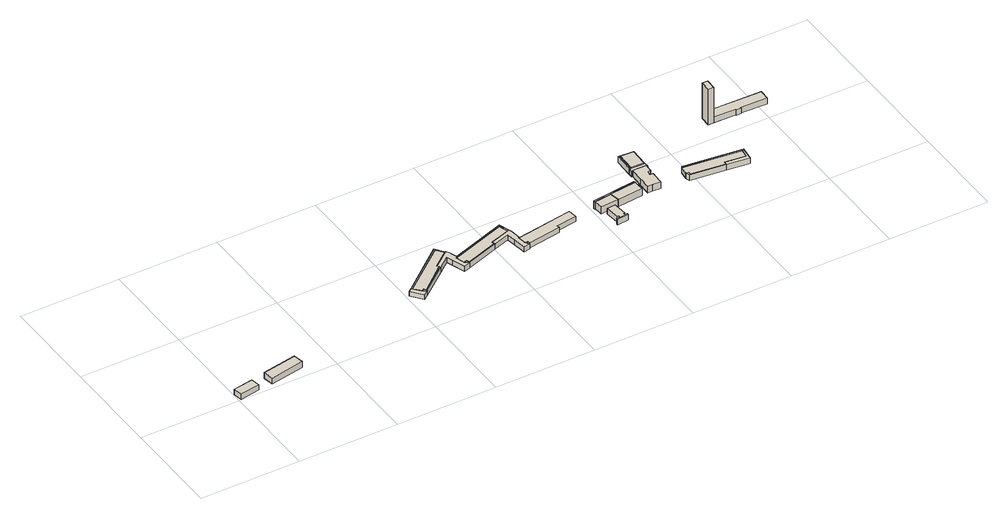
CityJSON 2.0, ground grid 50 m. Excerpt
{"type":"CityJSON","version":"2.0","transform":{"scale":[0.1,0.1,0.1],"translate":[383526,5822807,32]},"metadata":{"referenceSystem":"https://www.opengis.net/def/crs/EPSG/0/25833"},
"CityObjects":{
"building1":{"type":"Building","attributes":{"Gemeindeschluessel":"11000004","BezugspunktDach":"2200","function":"31001_3061","measuredHeight":3,"storeysAboveGround":1},"address":[{"country":"Germany","locality":"Berlin","thoroughfareNumber":"274 (10)","thoroughfareName":"Heckerdamm"}],"geometry":[{"type":"Solid","lod":"1","boundaries":[[[[0,1,2,3]],[[4,5,6,7]],[[4,7,3,2]],[[5,4,2,1]],[[6,5,1,0]],[[7,6,0,3]]]]}]},
"building2":{"type":"Building","attributes":{"name":"Bauspielplatz","Gemeindeschluessel":"11000004","BezugspunktDach":"2200","function":"31001_3061","measuredHeight":3.12,"storeysAboveGround":1},"address":[{"country":"Germany","locality":"Berlin","thoroughfareNumber":"274 (9)","thoroughfareName":"Heckerdamm"}],"geometry":[{"type":"Solid","lod":"1","boundaries":[[[[8,9,10,11]],[[12,13,14,15]],[[12,15,11,10]],[[13,12,10,9]],[[14,13,9,8]],[[15,14,8,11]]]]}]},
"building3":{"type":"Building","attributes":{"Gemeindeschluessel":"11000004","BezugspunktDach":"2200","function":"51009_1610","measuredHeight":2.59,"storeysAboveGround":0},"address":[{"country":"Germany","locality":"Berlin"}],"geometry":[{"type":"Solid","lod":"1","boundaries":[[[[16,17,18,19,20,21]],[[22,23,24,25,26,27]],[[22,27,21,20]],[[23,22,20,19]],[[24,23,19,18]],[[25,24,18,17]],[[26,25,17,16]],[[27,26,16,21]]]]}]},
"building4":{"type":"Building","attributes":{"Gemeindeschluessel":"11000004","BezugspunktDach":"2200","function":"31001_3061","measuredHeight":2.84,"storeysAboveGround":1},"address":[{"country":"Germany","locality":"Berlin","thoroughfareNumber":"274 (1)","thoroughfareName":"Heckerdamm"}],"geometry":[{"type":"Solid","lod":"1","boundaries":[[[[28,29,30,31,32,33,34,35]],[[36,37,38,39,40,41,42,43]],[[36,43,35,34]],[[37,36,34,33]],[[38,37,33,32]],[[39,38,32,31]],[[40,39,31,30]],[[41,40,30,29]],[[42,41,29,28]],[[43,42,28,35]]]]}]},
"building5":{"type":"Building","attributes":{"Gemeindeschluessel":"11000004","BezugspunktDach":"2200","function":"51009_1610","measuredHeight":2.71,"storeysAboveGround":0},"address":[{"country":"Germany","locality":"Berlin"}],"geometry":[{"type":"Solid","lod":"1","boundaries":[[[[19,44,45,46,47,20]],[[48,49,50,51,52,53]],[[48,53,20,47]],[[49,48,47,46]],[[50,49,46,45]],[[51,50,45,44]],[[52,51,44,19]],[[53,52,19,20]]]]}]},
"building6":{"type":"Building","attributes":{"Gemeindeschluessel":"11000004","BezugspunktDach":"2200","function":"51009_1610","measuredHeight":2.72,"storeysAboveGround":0},"address":[{"country":"Germany","locality":"Berlin"}],"geometry":[{"type":"Solid","lod":"1","boundaries":[[[[54,55,56,57,58,59,60,61,62,63,64,65,66,67,68,69,70,71,72,73,74]],[[41,40,39,38,37,75,76,77,78,79,80,81,82,83,84,85,86,87,88,89,42]],[[41,42,74,73]],[[40,41,73,72]],[[39,40,72,71]],[[38,39,71,70]],[[37,38,70,69]],[[75,37,69,68]],[[76,75,68,67]],[[77,76,67,66]],[[78,77,66,65]],[[79,78,65,64]],[[80,79,64,63]],[[81,80,63,62]],[[82,81,62,61]],[[83,82,61,60]],[[84,83,60,59]],[[85,84,59,58]],[[86,85,58,57]],[[87,86,57,56]],[[88,87,56,55]],[[89,88,55,54]],[[42,89,54,74]]]]}]},
"building7":{"type":"Building","attributes":{"Gemeindeschluessel":"11000004","BezugspunktDach":"2200","function":"31001_3061","measuredHeight":2.73,"storeysAboveGround":1},"address":[{"country":"Germany","locality":"Berlin","thoroughfareNumber":"274 (2)","thoroughfareName":"Heckerdamm"}],"geometry":[{"type":"Solid","lod":"1","boundaries":[[[[60,90,91,92,93,63,62,61]],[[81,80,94,95,96,97,83,82]],[[81,82,61,62]],[[80,81,62,63]],[[94,80,63,93]],[[95,94,93,92]],[[96,95,92,91]],[[97,96,91,90]],[[83,97,90,60]],[[82,83,60,61]]]]}]},
"building8":{"type":"Building","attributes":{"Gemeindeschluessel":"11000004","BezugspunktDach":"2200","function":"51009_1610","measuredHeight":2.82,"storeysAboveGround":0},"address":[{"country":"Germany","locality":"Berlin"}],"geometry":[{"type":"Solid","lod":"1","boundaries":[[[[98,99,100,101,102,103,104,105,106,107,108,109,110,111,112,113,114]],[[97,96,95,94,80,79,115,116,117,118,119,120,121,122,123,84,83]],[[97,83,114,113]],[[96,97,113,112]],[[95,96,112,111]],[[94,95,111,110]],[[80,94,110,109]],[[79,80,109,108]],[[115,79,108,107]],[[116,115,107,106]],[[117,116,106,105]],[[118,117,105,104]],[[119,118,104,103]],[[120,119,103,102]],[[121,120,102,101]],[[122,121,101,100]],[[123,122,100,99]],[[84,123,99,98]],[[83,84,98,114]]]]}]},
"building9":{"type":"Building","attributes":{"Gemeindeschluessel":"11000004","BezugspunktDach":"2200","function":"31001_3061","measuredHeight":2.77,"storeysAboveGround":1},"address":[{"country":"Germany","locality":"Berlin","thoroughfareNumber":"274 (3)","thoroughfareName":"Heckerdamm"}],"geometry":[{"type":"Solid","lod":"1","boundaries":[[[[124,125,126,127,128,129,130,131]],[[132,133,134,135,136,137,138,139]],[[132,139,131,130]],[[133,132,130,129]],[[134,133,129,128]],[[135,134,128,127]],[[136,135,127,126]],[[137,136,126,125]],[[138,137,125,124]],[[139,138,124,131]]]]}]},
"building10":{"type":"Building","attributes":{"Gemeindeschluessel":"11000004","BezugspunktDach":"2200","function":"51009_1610","measuredHeight":3.17,"storeysAboveGround":0},"address":[{"country":"Germany","locality":"Berlin"}],"geometry":[{"type":"Solid","lod":"1","boundaries":[[[[140,141,142,143,144,145]],[[146,147,148,149,150,151]],[[146,151,145,144]],[[147,146,144,143]],[[148,147,143,142]],[[149,148,142,141]],[[150,149,141,140]],[[151,150,140,145]]]]}]},
"building11":{"type":"Building","attributes":{"name":"Erholungsanlage im Volkspark Jungfernheide","Gemeindeschluessel":"11000004","BezugspunktDach":"2200","function":"31001_3061","measuredHeight":3.17,"storeysAboveGround":1},"address":[{"country":"Germany","locality":"Berlin","thoroughfareNumber":"274","thoroughfareName":"Heckerdamm"}],"geometry":[{"type":"Solid","lod":"1","boundaries":[[[[152,153,144,143,154,155,156,157]],[[158,159,160,147,146,161,162,163]],[[158,163,157,156]],[[159,158,156,155]],[[160,159,155,154]],[[147,160,154,143]],[[146,147,143,144]],[[161,146,144,153]],[[162,161,153,152]],[[163,162,152,157]]]]}]},
"building12":{"type":"Building","attributes":{"Gemeindeschluessel":"11000004","function":"31001_3061"},"address":[{"country":"Germany","locality":"Berlin","thoroughfareNumber":"274 (4)","thoroughfareName":"Heckerdamm"}],"children":["building12-1","building12-2"]},
"building12-1":{"type":"BuildingPart","attributes":{"BezugspunktDach":"2200","measuredHeight":4.32,"storeysAboveGround":1},"parents":["building12"],"geometry":[{"type":"Solid","lod":"1","boundaries":[[[[164,165,166,167,168]],[[169,170,171,172,173]],[[169,173,168,167]],[[170,169,167,166]],[[171,170,166,165]],[[172,171,165,164]],[[173,172,164,168],[174,173,175,176]],[[175,173,174,176]]]]}]},
"building12-2":{"type":"BuildingPart","attributes":{"BezugspunktDach":"2200","measuredHeight":3.99,"storeysAboveGround":1},"parents":["building12"],"geometry":[{"type":"Solid","lod":"1","boundaries":[[[[177,176,175,178]],[[173,174,179,180]],[[173,180,178,175]],[[179,174,176,177]],[[180,179,177,178]],[[174,173,175,176]]]]}]},
"building13":{"type":"Building","attributes":{"Gemeindeschluessel":"11000004","BezugspunktDach":"2200","function":"51009_1610","measuredHeight":4.13,"storeysAboveGround":0},"address":[{"country":"Germany","locality":"Berlin"}],"geometry":[{"type":"Solid","lod":"1","boundaries":[[[[181,182,183,184,185]],[[186,169,180,187,188]],[[186,188,185,184]],[[169,186,184,183]],[[180,169,183,182]],[[187,180,182,181]],[[188,187,181,185]]]]}]},
"building14":{"type":"Building","attributes":{"Gemeindeschluessel":"11000004","BezugspunktDach":"2200","function":"31001_3061","measuredHeight":4.05,"storeysAboveGround":1},"address":[{"country":"Germany","locality":"Berlin","thoroughfareNumber":"274 (5)","thoroughfareName":"Heckerdamm"}],"geometry":[{"type":"Solid","lod":"1","boundaries":[[[[189,190,191,192,193,194,195,196,197,198,199,200]],[[201,202,203,204,205,206,207,208,209,210,211,212]],[[201,212,200,199]],[[202,201,199,198]],[[203,202,198,197]],[[204,203,197,196]],[[205,204,196,195]],[[206,205,195,194]],[[207,206,194,193]],[[208,207,193,192]],[[209,208,192,191]],[[210,209,191,190]],[[211,210,190,189]],[[212,211,189,200]]]]}]},
"building15":{"type":"Building","attributes":{"Gemeindeschluessel":"11000004","BezugspunktDach":"2200","function":"51009_1610","measuredHeight":3.09,"storeysAboveGround":0},"address":[{"country":"Germany","locality":"Berlin"}],"geometry":[{"type":"Solid","lod":"1","boundaries":[[[[213,214,215,216,217,218,219,220]],[[221,222,223,224,225,204,202,226]],[[221,226,220,219]],[[222,221,219,218]],[[223,222,218,217]],[[224,223,217,216]],[[225,224,216,215]],[[204,225,215,214]],[[202,204,214,213]],[[226,202,213,220]]]]}]},
"building16":{"type":"Building","attributes":{"Gemeindeschluessel":"11000004","BezugspunktDach":"2200","function":"31001_3061","measuredHeight":4.08,"storeysAboveGround":1},"address":[{"country":"Germany","locality":"Berlin","thoroughfareNumber":"274 (6)","thoroughfareName":"Heckerdamm"}],"geometry":[{"type":"Solid","lod":"1","boundaries":[[[[227,228,229,230]],[[231,232,233,234]],[[231,234,230,229]],[[232,231,229,228]],[[233,232,228,227]],[[234,233,227,230]]]]}]},
"building17":{"type":"Building","attributes":{"Gemeindeschluessel":"11000004","BezugspunktDach":"2200","function":"51009_1610","measuredHeight":3.28,"storeysAboveGround":0},"address":[{"country":"Germany","locality":"Berlin"}],"geometry":[{"type":"Solid","lod":"1","boundaries":[[[[218,235,236,217,216,237,238,219]],[[239,240,241,233,232,231,234,242]],[[239,242,219,238]],[[240,239,238,237]],[[241,240,237,216]],[[233,241,216,217]],[[232,233,217,236]],[[231,232,236,235]],[[234,231,235,218]],[[242,234,218,219]]]]}]},
"building18":{"type":"Building","attributes":{"Gemeindeschluessel":"11000004","BezugspunktDach":"2200","function":"31001_3061","measuredHeight":2.71,"storeysAboveGround":1},"address":[{"country":"Germany","locality":"Berlin","thoroughfareNumber":"274 (7)","thoroughfareName":"Heckerdamm"}],"geometry":[{"type":"Solid","lod":"1","boundaries":[[[[243,244,245,246,247,248,249,250]],[[251,252,253,254,255,256,257,258]],[[251,258,250,249]],[[252,251,249,248]],[[253,252,248,247]],[[254,253,247,246]],[[255,254,246,245]],[[256,255,245,244]],[[257,256,244,243]],[[258,257,243,250]]]]}]},
"building19":{"type":"Building","attributes":{"Gemeindeschluessel":"11000004","BezugspunktDach":"2200","function":"51009_1610","measuredHeight":3.05,"storeysAboveGround":0},"address":[{"country":"Germany","locality":"Berlin"}],"geometry":[{"type":"Solid","lod":"1","boundaries":[[[[259,260,261,262,263,264,265,266,267,268,269,270,271]],[[257,256,255,254,253,252,251,272,273,274,275,276,258]],[[257,258,271,270]],[[256,257,270,269]],[[255,256,269,268]],[[254,255,268,267]],[[253,254,267,266]],[[252,253,266,265]],[[251,252,265,264]],[[272,251,264,263]],[[273,272,263,262]],[[274,273,262,261]],[[275,274,261,260]],[[276,275,260,259]],[[258,276,259,271]]]]}]},
"building20":{"type":"Building","attributes":{"Gemeindeschluessel":"11000004","BezugspunktDach":"2200","function":"51009_1610","measuredHeight":20.3,"storeysAboveGround":0},"address":[{"country":"Germany","locality":"Berlin"}],"geometry":[{"type":"Solid","lod":"1","boundaries":[[[[277,278,279,280]],[[281,282,283,284]],[[281,284,280,279]],[[282,281,279,278]],[[283,282,278,277]],[[284,283,277,280]]]]}]},
"building21":{"type":"Building","attributes":{"Gemeindeschluessel":"11000004","BezugspunktDach":"2200","function":"31001_3061","measuredHeight":3.13,"storeysAboveGround":1},"address":[{"country":"Germany","locality":"Berlin","thoroughfareNumber":"274 (8)","thoroughfareName":"Heckerdamm"}],"geometry":[{"type":"Solid","lod":"1","boundaries":[[[[285,286,287,288,289,290,291,292]],[[282,293,294,295,296,297,298,283]],[[282,283,292,291]],[[293,282,291,290]],[[294,293,290,289]],[[295,294,289,288]],[[296,295,288,287]],[[297,296,287,286]],[[298,297,286,285]],[[283,298,285,292]]]]}]}
},
"vertices":[
[13,2,33],[113,18,33],[105,63,33],[5,47,33],[105,63,3],[113,18,3],[13,2,3],[5,47,3],
[184,25,35],[357,56,35],[348,107,35],[176,76,35],[348,107,4],[357,56,4],[184,25,4],[176,76,4],
[1058,184,30],[1083,204,30],[1064,214,30],[1034,248,30],[1031,255,30],[1013,240,30],[1031,255,5],[1034,248,5],[1064,214,5],[1083,204,5],[1058,184,5],[1013,240,5],
[1064,214,32],[1075,222,32],[1084,212,32],[1215,320,32],[1208,330,32],[1287,393,32],[1259,429,32],[1034,248,32],[1259,429,4],[1287,393,4],[1208,330,4],[1215,320,4],[1084,212,4],[1075,222,4],[1064,214,4],[1034,248,4],
[1259,429,30],[1287,393,30],[1292,398,30],[1260,440,30],[1260,440,3],[1292,398,3],[1287,393,3],[1259,429,3],[1034,248,3],[1031,255,3],
[1083,204,31],[1220,315,31],[1276,360,31],[1287,328,31],[1309,264,31],[1341,275,31],[1323,291,31],[1309,334,31],[1584,427,31],[1599,381,31],[1605,384,31],[1589,434,31],[1316,342,31],[1302,386,31],[1292,398,31],[1287,393,31],[1208,330,31],[1215,320,31],[1084,212,31],[1075,222,31],[1064,214,31],[1292,398,4],[1302,386,4],[1316,342,4],[1589,434,4],[1605,384,4],[1599,381,4],[1584,427,4],[1309,334,4],[1323,291,4],[1341,275,4],[1309,264,4],[1287,328,4],[1276,360,4],[1220,315,4],[1083,204,4],
[1338,295,31],[1342,282,31],[1503,334,31],[1499,348,31],[1499,348,4],[1503,334,4],[1342,282,4],[1338,295,4],
[1341,275,32],[1505,329,32],[1584,355,32],[1591,309,32],[1601,246,32],[1632,251,32],[1619,271,32],[1613,313,32],[1617,319,32],[1611,366,32],[1605,384,32],[1599,381,32],[1499,348,32],[1503,334,32],[1342,282,32],[1338,295,32],[1323,291,32],[1611,366,4],[1617,319,4],[1613,313,4],[1619,271,4],[1632,251,4],[1601,246,4],[1591,309,4],[1584,355,4],[1505,329,4],
[1619,271,31],[1633,272,31],[1636,259,31],[1803,285,31],[1800,299,31],[1905,315,31],[1898,360,31],[1613,313,31],[1898,360,3],[1905,315,3],[1800,299,3],[1803,285,3],[1636,259,3],[1633,272,3],[1619,271,3],[1613,313,3],
[2045,194,38],[2101,199,38],[2100,208,38],[2088,205,38],[2060,201,38],[2044,202,38],[2060,201,7],[2088,205,7],[2100,208,7],[2101,199,7],[2045,194,7],[2044,202,7],
[2052,212,38],[2059,212,38],[2087,215,38],[2094,216,38],[2087,287,38],[2044,283,38],[2087,287,7],[2094,216,7],[2087,215,7],[2059,212,7],[2052,212,7],[2044,283,7],
[2116,302,45],[2242,316,45],[2240,342,45],[2239,369,45],[2106,354,45],[2239,369,6],[2240,342,6],[2242,316,6],[2116,302,6],[2106,354,6],[2115,308,6],[2106,354,43],[2115,308,43],
[2024,300,43],[2020,344,43],[2024,300,6],[2020,344,6],
[2019,339,47],[2020,344,47],[2239,369,47],[2235,374,47],[2016,350,47],[2235,374,6],[2019,339,6],[2016,350,6],
[2298,318,42],[2337,316,42],[2338,329,42],[2340,384,42],[2325,386,42],[2326,408,42],[2341,408,42],[2344,448,42],[2302,450,42],[2277,450,42],[2274,379,42],[2272,318,42],[2274,379,7],[2277,450,7],[2302,450,7],[2344,448,7],[2341,408,7],[2326,408,7],[2325,386,7],[2340,384,7],[2338,329,7],[2337,316,7],[2298,318,7],[2272,318,7],
[2277,450,38],[2344,448,38],[2349,446,38],[2350,469,38],[2344,468,38],[2278,471,38],[2272,472,38],[2271,449,38],[2272,472,7],[2278,471,7],[2344,468,7],[2350,469,7],[2349,446,7],[2271,449,7],
[2344,468,42],[2348,560,42],[2282,563,42],[2278,471,42],[2282,563,5],[2348,560,5],[2344,468,5],[2278,471,5],
[2282,563,38],[2348,560,38],[2353,566,38],[2275,570,38],[2275,570,5],[2353,566,5],[2350,469,5],[2272,472,5],
[2482,320,31],[2481,307,31],[2650,285,31],[2652,300,31],[2755,288,31],[2760,332,31],[2473,366,31],[2468,322,31],[2473,366,4],[2760,332,4],[2755,288,4],[2652,300,4],[2650,285,4],[2481,307,4],[2482,320,4],[2468,322,4],
[2475,302,34],[2651,280,34],[2761,267,34],[2769,335,34],[2476,371,34],[2473,366,34],[2760,332,34],[2755,288,34],[2652,300,34],[2650,285,34],[2481,307,34],[2482,320,34],[2468,322,34],[2476,371,4],[2769,335,4],[2761,267,4],[2651,280,4],[2475,302,4],
[2774,592,200],[2775,644,200],[2748,645,200],[2747,592,200],[2748,645,6],[2775,644,6],[2774,592,6],[2747,592,6],
[2884,589,37],[2884,585,37],[2909,584,37],[2909,588,37],[3042,584,37],[3043,637,37],[2775,644,37],[2774,592,37],[3043,637,6],[3042,584,6],[2909,588,6],[2909,584,6],[2884,585,6],[2884,589,6]
]}
